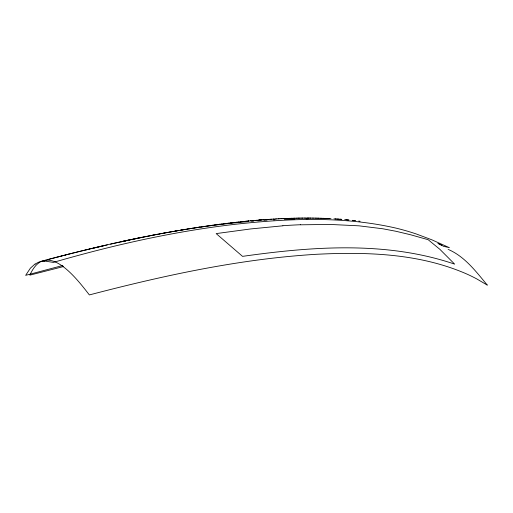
<?xml version="1.0" encoding="UTF-8"?>
<svg xmlns="http://www.w3.org/2000/svg" width="513" height="513" viewBox="0 0 513 513"><rect width="100%" height="100%" fill="white"/><g stroke="black" fill="none" stroke-linecap="round" stroke-linejoin="round"><path stroke-width="0.77" d="M35.115 263.926L30.389 268.177L25.65 275.353L62.836 265.471M61.56 255.968L65.459 254.974M47.786 259.533L51.447 258.571M51.229 258.635L54.891 257.68M54.667 257.738L58.559 256.737M58.116 256.853L62.009 255.852M65.241 255.032L68.915 254.102M68.691 254.159L72.378 253.236M72.153 253.294L75.834 252.377M63.477 266.548L29.863 275.148C46.221 238.494 76.552 278.392 89.358 294.924C163.628 275.558 239.167 259.014 315.963 254.313C366.731 251.748 419.672 253.364 466.933 274.077A186.424 169.829 -39.2 0 1 476.917 278.995L487.35 285.157C476.301 271.941 465.329 257.154 449.196 249.85M75.61 252.434L79.297 251.524M79.073 251.582L82.766 250.677M82.542 250.735L86.235 249.837M86.004 249.895L89.704 249.004M89.474 249.061L103.818 245.695M92.943 248.234L107.288 244.9M110.532 244.162L114.239 243.329M128.359 240.244L120.953 241.847M127.891 240.347L131.597 239.558M114.008 243.38L117.708 242.559M117.477 242.611L124.89 240.995M248.427 221.584C177.921 227.746 108.596 243.175 40.386 261.604L42.015 261.264M124.422 241.091L128.128 240.296M122.46 241.411L142.268 237.237M133.329 239.193L135.297 238.782M135.06 238.834L137.029 238.423M136.798 238.474L138.767 238.064M138.529 238.115L140.498 237.711M140.261 237.756L142.229 237.359M156.305 234.582L152.605 235.294M141.992 237.404L143.961 237.006M154.092 235.005L152.367 235.345M143.723 237.057L145.692 236.66M145.455 236.711L147.423 236.313M147.186 236.365L149.148 235.974M148.911 236.018L151.117 235.589M150.642 235.679L152.848 235.249M156.061 234.627L158.03 234.249M157.786 234.294L159.755 233.922M159.511 233.966L161.48 233.601M161.236 233.646L164.923 232.96M162.961 233.325L166.648 232.645M166.404 232.69L168.367 232.331M168.123 232.376L170.085 232.017M169.841 232.062L171.804 231.709M171.56 231.754L173.522 231.408M173.279 231.453L177.197 230.76M174.991 231.151L178.915 230.465M180.377 230.215L187.469 229.029M180.627 230.17L185.757 229.311M187.219 229.067L189.175 228.753M188.925 228.792L190.881 228.477M197.685 227.406L199.634 227.112M199.127 227.188L203.026 226.599M190.624 228.516L192.58 228.202M192.33 228.247L194.286 227.932M194.029 227.977L196.235 227.631M195.735 227.708L199.384 227.144M201.077 226.887L204.719 226.348M204.463 226.387L206.412 226.105M206.155 226.137L208.105 225.861M207.848 225.9L209.791 225.617M209.535 225.656L211.478 225.38M216.268 224.732L220.141 224.219M211.221 225.419L213.164 225.149M212.901 225.188L215.101 224.886M214.588 224.957L216.787 224.662M218.205 224.47L221.815 224.001M221.558 224.034L225.162 223.578M223.232 223.822L226.829 223.373M226.566 223.405L228.503 223.174M228.234 223.206L235.416 222.373M229.901 223.008L233.755 222.559M235.146 222.405L237.07 222.193M236.807 222.219L238.725 222.014M238.462 222.039L240.379 221.834M240.11 221.866L242.027 221.661M241.764 221.693L243.675 221.494M248.337 221.039L250.517 220.834M243.406 221.52L248.606 221.013M245.054 221.359L248.876 220.988M250.248 220.859L252.152 220.686M251.883 220.712L253.788 220.539M253.512 220.564L255.416 220.398M258.398 220.154L260.572 219.981L256.769 220.289M255.147 220.423L257.045 220.263M261.636 219.897L263.81 219.737M251.53 221.334L253.858 221.141M257.738 220.827L260.065 220.641M261.919 219.878L258.95 220.109M260.02 220.026L262.194 219.853M282.875 225.803L250.69 228.939L216.172 233.595L242.54 256.365C312.725 246.458 386.327 240.95 454.64 264.124L439.885 249.337L428.169 239.712L410.573 234.755L395.818 231.248L382.788 228.772L358.991 225.829L329.923 224.431L300.605 224.809M263.535 219.756L265.426 219.615M265.15 219.635L267.036 219.506M266.76 219.526L268.645 219.397M273.179 219.115L275.34 218.987M268.37 219.417L270.531 219.275M269.973 219.314L271.858 219.192M271.582 219.211L273.737 219.083M275.058 219.006L276.937 218.904M276.654 218.916L278.527 218.82M263.939 220.327L267.081 220.167M273.365 219.84L274.936 219.756M278.245 218.833L280.117 218.743M283.285 218.596L285.151 218.519M284.58 218.544L286.729 218.461M279.835 218.756L281.99 218.653M281.419 218.679L284.869 218.532M284.356 219.269L294.956 219M286.446 218.467L288.306 218.403M288.017 218.416L289.877 218.352M293.006 218.262L294.86 218.217M294.282 218.23L296.418 218.179M289.589 218.358L291.73 218.294M291.16 218.314L293.295 218.256M296.129 218.185L299.521 218.128M306.024 218.794L308.396 218.75M297.681 218.16L301.362 218.108M302.324 218.096L304.446 218.083M300.778 218.115L302.907 218.089M304.158 218.083L305.985 218.076M305.697 218.076L309.345 218.083M310.288 218.083L312.398 218.102M307.229 218.076L310.872 218.089M312.103 218.096L313.918 218.121M313.623 218.115L315.431 218.14M44.65 261.046L53.339 262.393C112.77 245.201 173.343 231.478 234.851 224.335C288.268 218.435 343.082 216.005 395.85 228.08A258.289 247.029 -75.8 0 1 416.492 234.05L431.888 239.827L449.382 247.683L443.052 246.176M318.163 218.198L320.253 218.249M315.136 218.14L317.239 218.179M316.649 218.166L318.753 218.211M319.958 218.243L321.76 218.294M321.459 218.281L329.506 218.596M325.941 218.442L330.988 218.666M322.959 218.333L325.05 218.403M324.453 218.384L326.242 218.455M333.931 218.833L335.694 218.936M338.317 219.109L341.825 219.365M335.399 218.916L337.458 219.051M336.861 219.013L338.92 219.154M340.074 219.237L341.523 219.346M344.71 219.602L346.448 219.756M346.147 219.731L348.186 219.917M347.577 219.859L349.007 220M353.572 220.468L354.983 220.628M355.592 220.693L352.457 220.346L353.874 220.5M358.702 221.071L360.1 221.244M448.112 249.395L448.574 249.587M438.468 243.63L439.558 244.175M437.865 243.335L441.712 245.278M439.859 244.329L440.936 244.874M441.238 245.034L442.61 245.746M35.211 264.189A313.815 74.866 70.4 0 1 40.36 261.547M42.066 261.412A282.868 67.652 70.8 0 1 44.734 261.309M282.875 225.72A601.409 563.582 -54.5 0 1 300.605 224.732"/></g></svg>
